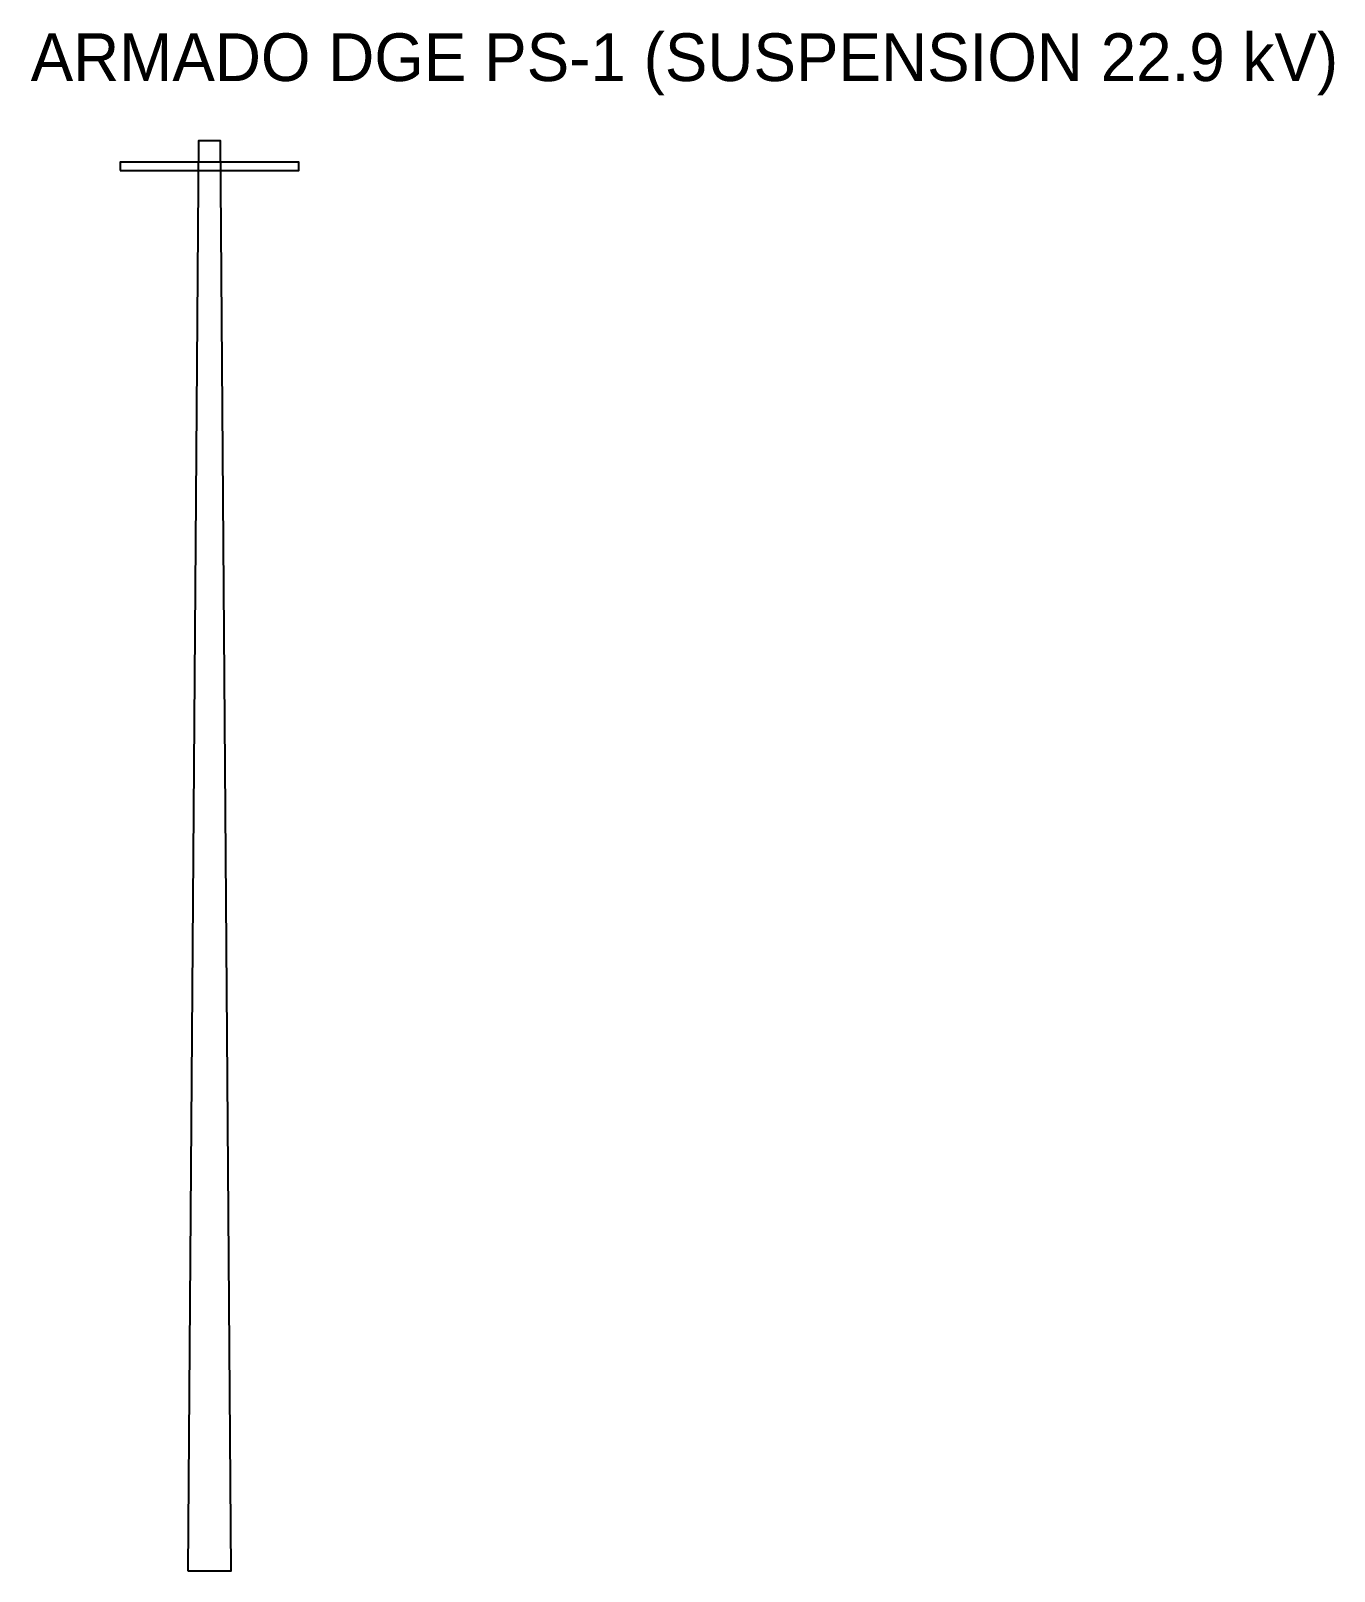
# Model space of a CAD drawing. Header units: metres. Extents: x -1.5 to 9.4, y 0 to 12.9.
import ezdxf

# ---------------------------------------------------------------- set-up
doc = ezdxf.new("R2010")
doc.units = ezdxf.units.M
for name, color, linetype in [('D_COTAS_TEXTOS', 7, 'Continuous'), ('D_CRUCETAS', 2, 'Continuous'), ('D_ESTRUCTURA', 4, 'Continuous')]:
    doc.layers.add(name, color=color, linetype=linetype)

msp = doc.modelspace()

# ---------------------------------------------------------------- linework, layer by layer
at = {"layer": 'D_CRUCETAS'}
msp.add_lwpolyline([(-0.75, 11.75), (0.75, 11.75), (0.75, 11.82), (-0.75, 11.82), (-0.75, 11.75)], close=True, dxfattribs=at)
at = {"layer": 'D_ESTRUCTURA'}
msp.add_lwpolyline([(-0.18, 0), (-0.09, 12), (0.09, 12), (0.18, 0), (-0.18, 0)], close=True, dxfattribs=at)

# ---------------------------------------------------------------- texts
at = {"layer": 'D_COTAS_TEXTOS'}
msp.add_text('ARMADO DGE PS-1 (SUSPENSION 22.9 kV)', height=0.4, dxfattribs=at).set_placement((-1.5, 12.5))

doc.saveas('drawing.dxf')
